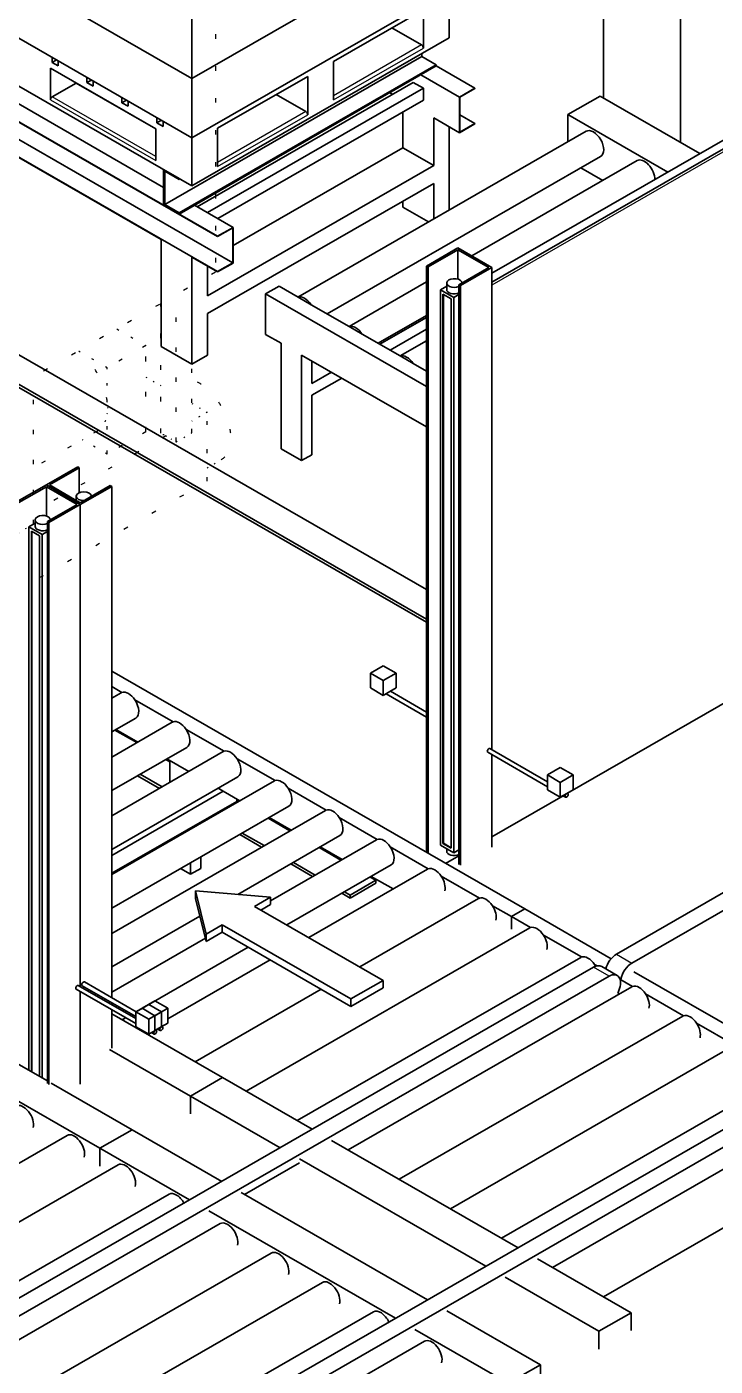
# Model space of a CAD drawing. Header units: millimetres. Extents: x 0 to 84100, y 0 to 59400.
# Drawn here: x 66710 to 68602, y 18860 to 22544 of the extents above; entities that cross this region are included whole.
import ezdxf

# ---------------------------------------------------------------- set-up
doc = ezdxf.new("R2010")
doc.units = ezdxf.units.MM
doc.header["$LTSCALE"] = 100
doc.linetypes.add('DOTTED', pattern=[0.0481, 0.0068, -0.0413])
for name, color, linetype, lineweight in [('Reference (ISO)', 7, 'DOTTED', 25), ('Visible (ISO)', 7, 'Continuous', 35), ('Visible Narrow (ISO)', 7, 'Continuous', 25)]:
    doc.layers.add(name, color=color, linetype=linetype, lineweight=lineweight)

msp = doc.modelspace()

# ---------------------------------------------------------------- linework, layer by layer
at = {"layer": 'Reference (ISO)', "ltscale": 18.265518}
msp.add_line((67228.17, 22874.69), (67228.17, 21869.1), dxfattribs=at)
at = {"layer": 'Reference (ISO)', "ltscale": 18.480019}
msp.add_line((67228.17, 21869.1), (66662.48, 21543.35), dxfattribs=at)
at = {"layer": 'Reference (ISO)', "ltscale": 17.155779}
for p, q in [((67120.34, 21402.23), (67120.34, 21807.01)), ((67162.76, 21426.66), (67162.76, 21831.44)), ((66727.89, 21176.23), (66727.89, 21581.01))]:
    msp.add_line(p, q, dxfattribs=at)
at = {"layer": 'Reference (ISO)', "ltscale": 18.101763}
msp.add_line((67077.91, 21426.66), (67077.91, 21782.57), dxfattribs=at)
at = {"layer": 'Reference (ISO)', "ltscale": 9.241687}
msp.add_line((66957.06, 21712.98), (67036.9, 21667), dxfattribs=at)
at = {"layer": 'Reference (ISO)', "ltscale": 15.592516}
for p, q in [((67036.9, 21667), (66930.83, 21605.92)), ((67036.9, 21429.92), (66930.83, 21368.84))]:
    msp.add_line(p, q, dxfattribs=at)
at = {"layer": 'Reference (ISO)', "ltscale": 20.097019}
msp.add_line((67036.9, 21429.92), (67036.9, 21667), dxfattribs=at)
at = {"layer": 'Reference (ISO)', "ltscale": 8.995205}
msp.add_line((66930.83, 21605.92), (66853.12, 21650.68), dxfattribs=at)
at = {"layer": 'Reference (ISO)', "ltscale": 9.391863}
msp.add_line((66930.83, 21512.11), (66930.83, 21605.92), dxfattribs=at)
at = {"layer": 'Reference (ISO)', "ltscale": 4.747228}
msp.add_line((67036.9, 21580.58), (67077.91, 21556.96), dxfattribs=at)
at = {"layer": 'Reference (ISO)', "ltscale": 14.006795}
msp.add_line((66930.83, 21368.84), (66930.83, 21479), dxfattribs=at)
at = {"layer": 'Reference (ISO)', "ltscale": 4.910929}
for p, q in [((67162.76, 21508.1), (67205.19, 21483.67)), ((67205.19, 21483.67), (67162.76, 21459.23)), ((67120.34, 21402.23), (67162.76, 21426.66)), ((66685.46, 21151.8), (66727.89, 21176.23))]:
    msp.add_line(p, q, dxfattribs=at)
at = {"layer": 'Reference (ISO)', "ltscale": 16.077616}
msp.add_line((67205.19, 21293.99), (67205.19, 21483.67), dxfattribs=at)
at = {"layer": 'Reference (ISO)', "ltscale": 17.189119}
msp.add_line((66903.28, 21431.78), (66727.89, 21330.78), dxfattribs=at)
at = {"layer": 'Reference (ISO)', "ltscale": 17.844769}
msp.add_line((67092.05, 21418.51), (66727.89, 21208.81), dxfattribs=at)
at = {"layer": 'Reference (ISO)', "ltscale": 7.9205}
msp.add_line((66930.83, 21368.84), (66862.4, 21408.24), dxfattribs=at)
at = {"layer": 'Reference (ISO)', "ltscale": 1.636909}
msp.add_line((67092.05, 21418.51), (67077.91, 21426.66), dxfattribs=at)
at = {"layer": 'Reference (ISO)', "ltscale": 3.273919}
msp.add_line((67092.05, 21418.51), (67120.34, 21402.23), dxfattribs=at)
at = {"layer": 'Reference (ISO)', "ltscale": 4.58494}
msp.add_line((67205.19, 21331.3), (67244.8, 21354.11), dxfattribs=at)
at = {"layer": 'Reference (ISO)', "ltscale": 18.484219}
msp.add_line((66513.64, 20895.76), (67205.19, 21293.99), dxfattribs=at)
at = {"layer": 'Reference (ISO)', "ltscale": 0.211504}
msp.add_ellipse((66834.66, 21550.93), major_axis=(68.62, -119.16), ratio=0.5780931, start_param=2.1671456, end_param=2.1859474, dxfattribs=at)
at = {"layer": 'Reference (ISO)', "ltscale": 17.608709}
msp.add_ellipse((66834.66, 21550.93), major_axis=(68.62, -119.16), ratio=0.5780931, start_param=0.9351763, end_param=2.1671456, dxfattribs=at)
at = {"layer": 'Reference (ISO)', "ltscale": 16.777571}
msp.add_ellipse((67182.42, 21462.43), major_axis=(62.38, -108.32), ratio=0.5780931, start_param=0, end_param=2.5824036, dxfattribs=at)
at = {"layer": 'Reference (ISO)', "ltscale": 3.327712}
msp.add_ellipse((66834.66, 21550.93), major_axis=(68.62, -119.16), ratio=0.5780931, start_param=0.6394875, end_param=0.9351763, dxfattribs=at)
at = {"layer": 'Reference (ISO)', "ltscale": 7.196974}
msp.add_ellipse((66834.66, 21550.93), major_axis=(68.62, -119.16), ratio=0.5780931, start_param=0, end_param=0.6394875, dxfattribs=at)
at = {"layer": 'Visible (ISO)'}
for p, q in [((68506.97, 22225.5), (68506.97, 24435.69)), ((68294.84, 22347.66), (68294.84, 24313.53)), ((67163.47, 22401.61), (66314.94, 22890.25)), ((67163.47, 22401.61), (66314.94, 22890.24)), ((67275.9, 21894.38), (65684.91, 22810.57)), ((65726.95, 22834.79), (67234.18, 21966.83)), ((67234.18, 21967.65), (65727.66, 22835.19)), ((67870.58, 22808.81), (67163.47, 22401.61)), ((67870.58, 22808.8), (67163.47, 22401.61)), ((67234.18, 21870.36), (65643.19, 22786.55)), ((67163.47, 22238.1), (66314.94, 22726.73)), ((67870.58, 22645.29), (67163.47, 22238.1)), ((67870.58, 22645.29), (67870.58, 22513.67)), ((66314.94, 22595.11), (67163.47, 22106.47)), ((67552.38, 22448.16), (67799.87, 22590.68)), ((67799.87, 22590.68), (67799.87, 22485.21)), ((67163.47, 22401.61), (67163.47, 22565.12)), ((67808.35, 20995.87), (65170.98, 22514.62)), ((67870.58, 22513.67), (67163.47, 22106.47)), ((67794.92, 22493.78), (67713.26, 22540.8)), ((65093.17, 22469.82), (67808.35, 20906.25)), ((65100.27, 22473.91), (67808.35, 20914.43)), ((67085.69, 22102.02), (66435.15, 22476.64)), ((67795.62, 22470.51), (67795.62, 22462)), ((67078.62, 21959.12), (66215.95, 22455.9)), ((66778.8, 22445.71), (66778.8, 22459.61)), ((66790.87, 22452.66), (66778.8, 22445.71)), ((66795.77, 22435.94), (66778.8, 22445.71)), ((66795.77, 22449.84), (66795.77, 22435.94)), ((67795.62, 22462), (67088.52, 22054.8)), ((67835.22, 22439.19), (67128.11, 22032)), ((67128.11, 22028.73), (67835.22, 22435.92)), ((67552.38, 22342.69), (67552.38, 22448.16)), ((67795.62, 22462), (67835.22, 22439.19)), ((67835.22, 22435.92), (67835.22, 22439.19)), ((67835.22, 22435.92), (67941.29, 22374.84)), ((66774.56, 22342.69), (66774.56, 22430.17)), ((66774.56, 22430.17), (67064.47, 22263.22)), ((66874.97, 22390.34), (66874.97, 22404.23)), ((66887.04, 22397.28), (66874.97, 22390.34)), ((67163.47, 22238.1), (67163.47, 22401.61)), ((67234.18, 22264.92), (67481.67, 22407.44)), ((67481.67, 22407.44), (67481.67, 22301.97)), ((67898.86, 22350.41), (67792.79, 22411.49)), ((66845.27, 22389.14), (66779.51, 22351.27)), ((66845.27, 22389.45), (66845.27, 22389.14)), ((67064.47, 22262.9), (66845.27, 22389.14)), ((66891.94, 22380.56), (66874.97, 22390.34)), ((66891.94, 22394.46), (66891.94, 22380.56)), ((67771.58, 22391), (67177.72, 22049.02)), ((67799.87, 22374.72), (67206.01, 22032.74)), ((67714.79, 22358.3), (67707.61, 22362.44)), ((67771.58, 22391), (67799.87, 22374.72)), ((67799.87, 22374.72), (67799.87, 22342.01)), ((67941.29, 22374.84), (67898.86, 22350.41)), ((67899.57, 22350), (67941.29, 22374.03)), ((67941.29, 22374.03), (67941.29, 22374.84)), ((66971.14, 22334.96), (66971.14, 22348.85)), ((66983.2, 22341.91), (66971.14, 22334.96)), ((66988.11, 22325.18), (66971.14, 22334.96)), ((66988.11, 22339.08), (66988.11, 22325.18)), ((67799.87, 22342.01), (67234.4, 22016.38)), ((67476.72, 22310.55), (67395.07, 22357.57)), ((67898.86, 22350.41), (67898.86, 22252.31)), ((67899.57, 22253.53), (67899.57, 22350)), ((68196.91, 22302.25), (68285.29, 22353.15)), ((68285.29, 22353.15), (68559.7, 22195.13)), ((67067.3, 22279.58), (67067.3, 22293.48)), ((67079.37, 22286.53), (67067.3, 22279.58)), ((67743.3, 22309.44), (67743.3, 22211.08)), ((67828.15, 22293.03), (67828.15, 22162.22)), ((67898.86, 22252.31), (67828.15, 22293.03)), ((67899.57, 22301.58), (67941.29, 22277.55)), ((67987.96, 21865.89), (68779.21, 22321.54)), ((68800.42, 22309.33), (67987.96, 21841.46)), ((68196.91, 22227.52), (68196.91, 22302.25)), ((68471.31, 22144.24), (68196.91, 22302.25)), ((67064.47, 22263.22), (67064.47, 22175.74)), ((67084.27, 22269.81), (67067.3, 22279.58)), ((67084.27, 22283.7), (67084.27, 22269.81)), ((67234.18, 22159.46), (67234.18, 22264.92)), ((68247.12, 22256.44), (67454.93, 21800.25)), ((67870.58, 22268.59), (67870.58, 22039.6)), ((67898.86, 22252.31), (67941.29, 22276.74)), ((67941.29, 22277.55), (67899.57, 22253.53)), ((67941.29, 22276.74), (67941.29, 22277.55)), ((67163.47, 22106.47), (67163.47, 22238.1)), ((67276.61, 21942.33), (67743.3, 22211.08)), ((68287.05, 22187.12), (67535.09, 21754.09)), ((67743.3, 22211.08), (67828.15, 22162.22)), ((68387.49, 22175.61), (67932.51, 21913.61)), ((67085.69, 22151.26), (67128.11, 22126.83)), ((67085.69, 22053.16), (67085.69, 22151.26)), ((67088.52, 22054.8), (67088.52, 22146.36)), ((67088.52, 22146.36), (67128.11, 22123.56)), ((67828.15, 22162.22), (67205.9, 21803.89)), ((68232.63, 22155.78), (68292.84, 22121.11)), ((67128.11, 22123.56), (67128.11, 22126.83)), ((67128.11, 22123.56), (67130.95, 22125.2)), ((67205.9, 21754.83), (67828.15, 22113.16)), ((67828.15, 22113.16), (67828.15, 22015.17)), ((67743.3, 22064.3), (67743.3, 22047.57)), ((67085.69, 22053.16), (67128.11, 22028.73)), ((67128.11, 22032), (67088.52, 22054.8)), ((67128.11, 22028.73), (67128.11, 22032)), ((67276.61, 21992.08), (67170.54, 22053.16)), ((67813.86, 22006.94), (67743.3, 22047.57)), ((67276.61, 21992.08), (67234.18, 21967.65)), ((67234.18, 21966.83), (67275.9, 21990.85)), ((67275.9, 21990.85), (67275.9, 21894.38)), ((67276.61, 21893.97), (67276.61, 21992.08)), ((67078.62, 21959.12), (67078.62, 21664.81)), ((67234.18, 21967.65), (67234.18, 21966.83)), ((67808.35, 21885.75), (67894.62, 21935.43)), ((67894.62, 21930.54), (67812.59, 21883.31)), ((67894.62, 21935.43), (67987.96, 21881.68)), ((67979.47, 21881.68), (67894.62, 21930.54)), ((67894.62, 21849.69), (67894.62, 21930.54)), ((67163.47, 21910.26), (67163.47, 21615.94)), ((67234.18, 21869.54), (67163.47, 21910.26)), ((67205.9, 21885.83), (67205.9, 21803.89)), ((67275.9, 21894.38), (67234.18, 21870.36)), ((67234.18, 21869.54), (67276.61, 21893.97)), ((67808.35, 20273.34), (67808.35, 21885.75)), ((67812.59, 21883.31), (67808.35, 21885.75)), ((67812.59, 20270.9), (67812.59, 21883.31)), ((67897.45, 21834.45), (67979.47, 21881.68)), ((67987.96, 21881.68), (67901.69, 21832)), ((67987.96, 20555.71), (67987.96, 21881.68)), ((67234.18, 21870.36), (67234.18, 21869.54)), ((67402.82, 21830.26), (67366.06, 21809.08)), ((67366.06, 21809.08), (67808.35, 21554.38)), ((67366.06, 21809.08), (67366.06, 21697.9)), ((67455.13, 21800.14), (67402.82, 21830.26)), ((67808.35, 21842.11), (67595.29, 21719.42)), ((67846.53, 21820.55), (67863.72, 21830.45)), ((67846.53, 21820.55), (67846.53, 20293.54)), ((67883.3, 21799.38), (67846.53, 21820.55)), ((67853.61, 20297.64), (67853.61, 21808.31)), ((67853.61, 21808.31), (67876.23, 21795.27)), ((67855.02, 20298.46), (67855.02, 21807.49)), ((67863.72, 21839.03), (67863.72, 21821.37)), ((67897.45, 21807.52), (67883.3, 21799.38)), ((67897.45, 20240.23), (67897.45, 21834.45)), ((67901.69, 21832), (67897.45, 21834.45)), ((67901.69, 20237.79), (67901.69, 21832)), ((67490.88, 21779.55), (67455.13, 21800.14)), ((67595.49, 21719.31), (67490.88, 21779.55)), ((67876.23, 21795.27), (67876.23, 20284.61)), ((67883.3, 21799.38), (67883.3, 20272.36)), ((67205.9, 21754.83), (67205.9, 21640.38)), ((67808.35, 21749.8), (67675.45, 21673.26)), ((67679.99, 21670.65), (67808.35, 21744.56)), ((67366.06, 21697.9), (67408.48, 21673.46)), ((67631.24, 21698.72), (67595.49, 21719.31)), ((67735.85, 21638.48), (67631.24, 21698.72)), ((67808.35, 21711.86), (67708.39, 21654.3)), ((67163.47, 21615.94), (67078.62, 21664.81)), ((67408.48, 21673.46), (67408.48, 21383.23)), ((67808.35, 21680.46), (67735.65, 21638.59)), ((67205.9, 21640.38), (67163.47, 21615.94)), ((67465.05, 21640.89), (67808.35, 21443.19)), ((67465.05, 21350.66), (67465.05, 21640.89)), ((67493.33, 21624.6), (67493.33, 21563.16)), ((67771.6, 21617.89), (67735.85, 21638.48)), ((67493.33, 21563.16), (67546.68, 21593.88)), ((67808.35, 21596.73), (67771.6, 21617.89)), ((67575.08, 21577.53), (67493.33, 21530.46)), ((67493.33, 21530.46), (67493.33, 21366.95)), ((67465.05, 21350.66), (67408.48, 21383.23)), ((67493.33, 21366.95), (67465.05, 21350.66)), ((66849.51, 21333.59), (66763.25, 21283.92)), ((66771.73, 21283.92), (66853.76, 21331.15)), ((66853.76, 21331.15), (66849.51, 21333.59)), ((66853.76, 21262.28), (66853.76, 21331.15)), ((66763.25, 21283.92), (66676.98, 21234.24)), ((66681.22, 21231.8), (66763.25, 21279.03)), ((66763.25, 21283.92), (66856.58, 21230.17)), ((66856.58, 21230.17), (66763.25, 21283.92)), ((66763.25, 21198.18), (66763.25, 21279.03)), ((66763.25, 21279.03), (66848.1, 21230.17)), ((66856.58, 21235.05), (66771.73, 21283.92)), ((66938.61, 21282.29), (66856.58, 21235.05)), ((66856.58, 21230.17), (66942.85, 21279.84)), ((66942.85, 21279.84), (66938.61, 21282.29)), ((66942.85, 19874.07), (66942.85, 21279.84)), ((66848.1, 21230.17), (66766.07, 21182.93)), ((66770.32, 21180.49), (66856.58, 21230.17)), ((66843.19, 21242.77), (66845.48, 21244.09)), ((66845.48, 21241.45), (66845.48, 21252.66)), ((66856.58, 19904.2), (66856.58, 21230.17)), ((66856.58, 19904.2), (66856.58, 21230.17)), ((66732.35, 21169.85), (66732.35, 21187.51)), ((66766.07, 19637.77), (66766.07, 21182.93)), ((66766.07, 21182.93), (66770.32, 21180.49)), ((66770.32, 19635.32), (66770.32, 21180.49)), ((66715.16, 21169.04), (66732.35, 21178.93)), ((66715.16, 21169.04), (66715.16, 19674.01)), ((66751.93, 21147.87), (66715.16, 21169.04)), ((66722.23, 21156.79), (66744.86, 21143.76)), ((66722.23, 19669.94), (66722.23, 21156.79)), ((66723.65, 21155.98), (66723.65, 19669.12)), ((66744.86, 21143.76), (66744.86, 19656.91)), ((66766.07, 21156.01), (66751.93, 21147.87)), ((66751.93, 21147.87), (66751.93, 19652.83)), ((70282.87, 21117.77), (68330.55, 19993.5)), ((68372.98, 19969.07), (70325.3, 21093.34)), ((67689.56, 20786.77), (67654.2, 20766.41)), ((67689.56, 20786.77), (67724.91, 20766.41)), ((68195.76, 20436.04), (68839.67, 20806.84)), ((68078.47, 20117.79), (66942.85, 20771.75)), ((67654.2, 20766.41), (67689.56, 20746.05)), ((67654.2, 20766.41), (67654.2, 20725.53)), ((67689.56, 20746.05), (67724.91, 20766.41)), ((67689.56, 20705.17), (67689.56, 20746.05)), ((67724.91, 20766.41), (67724.91, 20725.53)), ((66942.85, 20729.4), (66971.12, 20713.13)), ((66942.85, 20697.08), (66969.03, 20712.15)), ((67654.2, 20725.53), (67689.56, 20705.17)), ((67707.23, 20715.35), (67689.56, 20705.17)), ((67808.35, 20645.29), (67696.96, 20709.44)), ((67724.91, 20725.53), (67707.23, 20715.35)), ((67808.35, 20659.14), (67708.99, 20716.36)), ((67006.86, 20692.54), (67111.48, 20632.3)), ((66942.85, 20604.76), (67008.95, 20642.83)), ((66942.85, 20535.42), (67109.39, 20631.32)), ((67011.71, 20575.08), (66951.51, 20609.75)), ((66954.53, 20611.49), (67014.74, 20576.82)), ((67147.23, 20611.71), (67251.84, 20551.47)), ((66942.85, 20443.1), (67149.31, 20562)), ((68140.69, 20467.76), (67982.46, 20558.87)), ((66942.85, 20373.76), (67249.75, 20550.5)), ((67102.66, 20522.71), (67091.87, 20528.92)), ((67094.89, 20530.66), (67155.1, 20495.99)), ((67102.66, 20526.19), (67102.66, 20465.79)), ((67287.59, 20530.88), (67392.2, 20470.64)), ((68140.69, 20453.91), (67976.48, 20548.48)), ((67987.96, 20287.46), (67987.96, 20541.87)), ((66942.85, 20281.45), (67289.67, 20481.17)), ((67014.06, 20484.11), (67074.27, 20449.44)), ((67021.16, 20488.2), (67081.36, 20453.53)), ((68140.69, 20486.26), (68176.05, 20506.62)), ((68140.69, 20445.38), (68140.69, 20486.26)), ((68176.05, 20465.9), (68140.69, 20486.26)), ((68211.4, 20486.26), (68176.05, 20506.62)), ((68211.4, 20486.26), (68176.05, 20465.9)), ((68211.4, 20445.38), (68211.4, 20486.26)), ((66942.85, 20212.11), (67390.11, 20469.67)), ((67235.26, 20449.83), (67249.74, 20441.49)), ((67427.95, 20450.06), (67532.56, 20389.81)), ((68176.05, 20425.02), (68140.69, 20445.38)), ((68176.05, 20465.9), (68176.05, 20425.02)), ((68193.72, 20435.2), (68211.4, 20445.38)), ((67249.74, 20441.49), (66942.85, 20264.77)), ((67286.51, 20413.61), (66942.85, 20215.72)), ((67249.74, 20441.49), (67295.46, 20415.16)), ((67286.51, 20413.61), (67286.51, 20420.32)), ((67292.43, 20413.42), (67286.51, 20416.83)), ((67987.96, 20316.37), (68183.74, 20429.12)), ((68176.05, 20425.02), (68193.72, 20435.2)), ((68190.73, 20425.1), (68183.45, 20429.29)), ((68196.72, 20435.49), (68195.48, 20436.21)), ((66942.85, 20119.79), (67430.03, 20400.34)), ((66942.85, 20050.45), (67530.47, 20388.84)), ((67211.49, 20370.42), (67214.63, 20368.61)), ((67218.59, 20374.5), (67221.72, 20372.7)), ((67159.23, 20336.71), (67159.23, 20340.32)), ((67187.51, 20356.61), (67187.51, 20353)), ((67432.8, 20332.59), (67372.59, 20367.26)), ((67375.62, 20369), (67435.82, 20334.33)), ((67568.31, 20369.23), (67672.92, 20308.98)), ((67102.66, 20307.74), (67102.66, 20304.13)), ((67289.38, 20157.69), (67570.39, 20319.51)), ((67294.78, 20322.45), (67354.99, 20287.78)), ((67301.88, 20326.54), (67362.08, 20291.87)), ((67379.49, 20140.24), (67670.83, 20308.01)), ((67853.61, 20297.64), (67855.02, 20298.46)), ((67876.23, 20284.61), (67853.61, 20297.64)), ((67876.23, 20286.24), (67855.02, 20298.46)), ((67187.51, 20260.68), (67187.51, 20229.45)), ((67573.16, 20251.76), (67512.95, 20286.43)), ((67515.98, 20288.18), (67576.18, 20253.51)), ((67708.67, 20288.4), (67813.28, 20228.16)), ((67846.53, 20293.54), (67883.3, 20272.36)), ((67860.79, 20243.14), (67897.45, 20264.25)), ((67863.72, 20276.69), (67863.72, 20283.64)), ((67883.3, 20272.36), (67897.45, 20280.51)), ((67894.62, 20262.62), (67894.62, 20266.03)), ((67132.11, 20228.78), (67159.23, 20213.16)), ((67159.23, 20213.16), (67159.23, 20244.39)), ((67187.51, 20229.45), (67159.23, 20213.16)), ((67424.17, 20073.65), (67710.76, 20238.68)), ((67435.14, 20241.63), (67495.35, 20206.96)), ((67442.24, 20245.71), (67502.45, 20211.04)), ((67484.37, 20038.98), (67811.19, 20227.18)), ((67598.06, 20155.98), (67668.77, 20196.7)), ((67598.06, 20147.81), (67668.77, 20188.53)), ((67668.77, 20196.7), (67653.31, 20205.6)), ((67656.34, 20207.35), (67716.54, 20172.68)), ((67668.77, 20196.7), (67668.77, 20188.53)), ((67849.03, 20207.57), (67953.64, 20147.33)), ((67202.71, 20048.48), (67173.25, 20167.24)), ((67173.25, 20146.8), (67173.25, 20167.24)), ((67173.25, 20167.24), (67379.49, 20150.27)), ((67379.49, 20150.27), (67335.3, 20124.82)), ((67379.49, 20129.84), (67379.49, 20150.27)), ((67575.5, 20160.8), (67598.06, 20147.81)), ((67582.6, 20164.89), (67598.06, 20155.98)), ((67598.06, 20155.98), (67598.06, 20147.81)), ((67173.25, 20146.8), (67202.71, 20028.04)), ((67335.3, 20124.82), (67688.85, 19921.23)), ((67353.04, 20114.61), (67379.49, 20129.84)), ((67624.73, 19958.15), (67951.55, 20146.35)), ((67989.39, 20126.74), (68041.7, 20096.62)), ((68041.7, 20096.62), (68078.47, 20117.79)), ((68078.47, 20117.79), (68041.7, 20096.62)), ((68316, 19981.01), (68078.47, 20117.79)), ((66942.85, 19958.13), (67185.4, 20097.81)), ((68041.7, 20096.62), (68041.7, 20062.28)), ((68041.7, 20096.62), (68041.7, 20062.28)), ((68041.7, 20096.62), (68094, 20066.5)), ((66910.32, 19459.82), (65868.86, 20059.56)), ((67246.91, 20073.93), (67202.71, 20048.48)), ((67202.71, 20028.04), (67246.91, 20053.49)), ((67202.71, 20028.04), (67202.71, 20048.48)), ((67600.46, 19870.33), (67246.91, 20073.93)), ((67246.91, 20053.49), (67246.91, 20073.93)), ((67246.91, 20053.49), (67600.46, 19849.89)), ((67312.5, 19616.69), (68091.91, 20065.53)), ((68129.75, 20045.91), (68234.36, 19985.67)), ((66942.85, 19888.79), (67200.46, 20037.14)), ((67010.22, 19835.27), (67318.03, 20012.53)), ((67097, 19815.91), (67378.24, 19977.86)), ((67452.86, 19535.86), (68232.28, 19984.7)), ((68270.11, 19965.08), (68277.14, 19961.04)), ((68267.62, 19957.26), (66405.1, 18884.71)), ((66447.52, 18860.28), (68310.04, 19932.83)), ((68289.82, 19959.44), (68332.25, 19935.01)), ((68881.69, 19655.25), (68378.28, 19945.14)), ((67009.32, 19802.4), (66845.11, 19896.96)), ((67009.32, 19816.25), (66851.09, 19907.36)), ((66862.08, 19906.74), (67009.32, 19821.94)), ((66868.06, 19917.13), (67010.23, 19835.27)), ((67172.14, 19697.52), (67518.6, 19897.03)), ((67593.22, 19455.03), (68372.64, 19903.87)), ((67688.85, 19921.23), (67600.46, 19870.33)), ((67600.46, 19849.89), (67688.85, 19900.79)), ((67688.85, 19900.79), (67688.85, 19921.23)), ((68337.29, 19893.95), (68333.93, 19885.27)), ((68340, 19924.84), (68374.72, 19904.84)), ((66856.58, 19635.95), (66856.58, 19890.35)), ((66856.58, 19635.95), (66856.58, 19890.35)), ((66942.85, 19854.52), (66942.85, 19860.22)), ((67009.32, 19834.74), (67044.68, 19855.1)), ((67061.65, 19864.88), (67026.29, 19844.52)), ((67080.03, 19834.74), (67044.68, 19855.1)), ((67097, 19844.52), (67061.65, 19864.88)), ((67600.46, 19849.89), (67600.46, 19870.33)), ((68410.47, 19884.26), (68515.08, 19824.01)), ((66942.85, 19734.68), (66942.85, 19840.67)), ((66942.85, 19829.56), (67247.61, 19654.06)), ((66971.57, 19813.02), (66981.23, 19818.58)), ((66993.25, 19825.5), (66998.2, 19828.35)), ((67009.32, 19793.87), (67009.32, 19834.74)), ((67044.68, 19814.38), (67009.32, 19834.74)), ((67061.65, 19824.16), (67026.29, 19844.52)), ((67080.03, 19834.74), (67044.68, 19814.38)), ((67061.65, 19824.16), (67097, 19844.52)), ((67061.65, 19783.28), (67061.65, 19824.16)), ((67080.03, 19793.87), (67080.03, 19834.74)), ((67097, 19844.52), (67097, 19803.64)), ((67733.58, 19374.21), (68513, 19823.04)), ((67044.68, 19773.51), (67009.32, 19793.87)), ((67044.68, 19814.38), (67044.68, 19773.51)), ((67044.68, 19773.51), (67062.35, 19783.69)), ((67079.32, 19793.46), (67061.65, 19783.28)), ((67062.35, 19783.69), (67080.03, 19793.87)), ((67065.35, 19783.98), (67064.11, 19784.7)), ((67069.05, 19787.55), (67076.33, 19783.36)), ((67097, 19803.64), (67079.32, 19793.46)), ((67081.08, 19794.47), (67082.32, 19793.75)), ((68550.83, 19803.43), (68655.44, 19743.19)), ((67031.78, 19778.35), (67034.02, 19779.64)), ((67059.36, 19773.58), (67052.08, 19777.77)), ((67159.23, 19603.16), (66936.84, 19731.22)), ((67873.94, 19293.38), (68653.36, 19742.21)), ((66687.23, 19690.09), (66766.07, 19644.69)), ((66776.33, 19638.79), (66998.71, 19510.72)), ((67247.61, 19654.06), (67159.23, 19603.16)), ((67159.23, 19603.16), (67247.61, 19654.06)), ((67247.61, 19654.06), (67494.35, 19511.97)), ((68014.3, 19212.55), (68793.72, 19661.38)), ((68833.3, 19631.5), (66970.78, 18558.95)), ((67013.21, 18534.52), (68875.73, 19607.07)), ((67159.23, 19603.16), (67159.23, 19554.1)), ((67405.97, 19461.07), (67159.23, 19603.16)), ((67159.23, 19603.16), (67159.23, 19554.1)), ((68154.66, 19131.72), (68934.08, 19580.56)), ((66820.18, 19494.84), (66497.25, 19308.88)), ((66998.71, 19510.72), (66910.32, 19459.82)), ((66910.32, 19459.82), (66998.71, 19510.72)), ((66998.71, 19510.72), (67245.45, 19368.64)), ((68295.02, 19050.89), (69074.44, 19499.73)), ((66910.32, 19459.82), (66910.32, 19410.77)), ((67157.06, 19317.74), (66910.32, 19459.82)), ((66910.32, 19410.77), (66910.32, 19459.82)), ((67547.43, 19481.4), (68060.04, 19186.21)), ((66960.54, 19414.01), (66168.35, 18957.82)), ((67307.75, 19332.76), (67459.04, 19419.88)), ((67971.65, 19135.31), (67459.04, 19430.51)), ((67100.9, 19333.18), (66308.71, 18876.99)), ((67298.53, 19338.07), (67811.14, 19042.88)), ((67722.75, 18991.98), (67210.14, 19287.17)), ((67241.27, 19252.36), (66449.07, 18796.16)), ((67381.63, 19171.53), (66589.43, 18715.33)), ((68113.11, 19155.65), (68370.5, 19007.43)), ((67521.99, 19090.7), (66729.79, 18634.51)), ((68282.11, 18956.53), (68024.73, 19104.75)), ((67662.35, 19009.87), (66870.16, 18553.68)), ((67864.21, 19012.32), (68121.6, 18864.1)), ((68370.5, 19007.43), (68282.11, 18956.53)), ((68370.5, 18958.38), (68370.5, 19007.43)), ((68033.21, 18813.2), (67775.82, 18961.42)), ((68282.11, 18956.53), (68282.11, 18907.48)), ((67802.71, 18929.04), (67010.52, 18472.85)), ((68121.6, 18864.1), (68033.21, 18813.2)), ((68121.6, 18864.1), (68121.6, 18815.04))]:
    msp.add_line(p, q, dxfattribs=at)
for centre, major_axis, ratio, start_param, end_param in [((67794.92, 22488.06), (3.49, -6.07), 0.5780931, 0.7873319, 2.3581282), ((66779.51, 22345.54), (3.49, 6.07), 0.5780931, 0.7834645, 2.3542608), ((67476.72, 22304.82), (3.49, -6.07), 0.5780931, 0.7873319, 2.3581282), ((68267.09, 22221.78), (-19.96, 34.66), 0.5780931, 3.1415927, 6.2831853), ((68407.45, 22140.95), (-19.96, 34.66), 0.5780931, 3.9005267, 6.2831853), ((67884.72, 21839.03), (21, 0), 0.5758617, 0.0149992, 5.3635264), ((67884.72, 21821.37), (-21, 0), 0.5758617, 0, 2.2219338), ((67473.01, 21764.5), (-19.96, 34.66), 0.5780931, 4.8156396, 6.1838021), ((67613.37, 21683.67), (-19.96, 34.66), 0.5780931, 4.8156396, 6.1838021), ((67753.73, 21602.84), (-19.96, 34.66), 0.5780931, 4.8156396, 6.1838021), ((66866.48, 21252.66), (21, 0), 0.5758617, 0.0149992, 4.6973898), ((66753.35, 21187.51), (21, 0), 0.5758617, 0.0149992, 5.3635264), ((66753.35, 21169.85), (-21, 0), 0.5758617, 0, 2.2219338), ((66988.99, 20677.49), (-19.96, 34.66), 0.5780931, 6.1838021, 6.2831853), ((66988.99, 20677.49), (-19.96, 34.66), 0.5780931, 4.8156396, 6.1838021), ((66988.99, 20677.49), (19.96, -34.66), 0.5780931, 0, 1.674047), ((67129.35, 20596.66), (-19.96, 34.66), 0.5780931, 6.1838021, 6.2831853), ((67129.35, 20596.66), (-19.96, 34.66), 0.5780931, 4.8156396, 6.1838021), ((67129.35, 20596.66), (19.96, -34.66), 0.5780931, 0, 1.674047), ((67269.71, 20515.83), (-19.96, 34.66), 0.5780931, 4.8156396, 6.1838021), ((67979.47, 20553.68), (-2.99, -5.2), 0.5780931, 3.1415927, 6.2831853), ((67269.71, 20515.83), (-19.96, 34.66), 0.5780931, 6.1838021, 6.2831853), ((67269.71, 20515.83), (19.96, -34.66), 0.5780931, 0, 1.674047), ((67410.07, 20435), (-19.96, 34.66), 0.5780931, 6.1838021, 6.2831853), ((67410.07, 20435), (-19.96, 34.66), 0.5780931, 4.8156396, 6.1838021), ((67410.07, 20435), (19.96, -34.66), 0.5780931, 0, 1.674047), ((67550.43, 20354.18), (-19.96, 34.66), 0.5780931, 6.1838021, 6.2831853), ((67550.43, 20354.18), (-19.96, 34.66), 0.5780931, 4.8156396, 6.1838021), ((67550.43, 20354.18), (19.96, -34.66), 0.5780931, 0, 1.674047), ((67690.79, 20273.35), (-19.96, 34.66), 0.5780931, 6.1838021, 6.2831853), ((67690.79, 20273.35), (-19.96, 34.66), 0.5780931, 4.8156396, 6.1838021), ((67690.79, 20273.35), (19.96, -34.66), 0.5780931, 0, 1.674047), ((67884.72, 20276.69), (-21, 0), 0.5758617, 0, 2.2219338), ((67831.15, 20192.52), (-19.96, 34.66), 0.5780931, 6.1838021, 6.2831853), ((67831.15, 20192.52), (-19.96, 34.66), 0.5780931, 4.8156396, 6.1838021), ((67831.15, 20192.52), (19.96, -34.66), 0.5780931, 0.5087422, 1.674047), ((67971.52, 20111.69), (-19.96, 34.66), 0.5780931, 4.8156396, 6.1838021), ((67971.52, 20111.69), (-19.96, 34.66), 0.5780931, 6.1838021, 6.2831853), ((67971.52, 20111.69), (19.96, -34.66), 0.5780931, 0.5087422, 1.674047), ((68111.88, 20030.86), (-19.96, 34.66), 0.5780931, 6.1838021, 6.2831853), ((68111.88, 20030.86), (-19.96, 34.66), 0.5780931, 4.8156396, 6.1838021), ((68111.88, 20030.86), (19.96, -34.66), 0.5780931, 0.5087422, 1.674047), ((68252.24, 19950.03), (-19.96, 34.66), 0.5780931, 6.1838021, 6.2831853), ((68252.24, 19950.03), (-19.96, 34.66), 0.5780931, 4.8156396, 6.1838021), ((68252.24, 19950.03), (19.96, -34.66), 0.5780931, 1.5229116, 1.674047), ((68330.55, 19957.12), (-22.21, -38.56), 0.5780931, 3.9250571, 5.1364622), ((68372.98, 19932.69), (22.21, 38.56), 0.5780931, 0.7834645, 2.0928673), ((68267.62, 19920.88), (22.21, 38.56), 0.5780931, 0, 0.7834645), ((68310.04, 19896.45), (22.21, 38.56), 0.5780931, 4.9722547, 7.0666498), ((66848.1, 19902.16), (-2.99, -5.2), 0.5780931, 3.1415927, 6.2831853), ((66865.07, 19911.93), (-2.99, -5.2), 0.5780931, 3.1415927, 6.2831853), ((68392.6, 19869.21), (-19.96, 34.66), 0.5780931, 6.1838021, 6.2831853), ((68392.6, 19869.21), (-19.96, 34.66), 0.5780931, 4.8156396, 6.1838021), ((68392.6, 19869.21), (19.96, -34.66), 0.5780931, 0.5087422, 1.674047), ((68532.96, 19788.38), (-19.96, 34.66), 0.5780931, 6.1838021, 6.2831853), ((68532.96, 19788.38), (-19.96, 34.66), 0.5780931, 4.8156396, 6.1838021), ((68532.96, 19788.38), (19.96, -34.66), 0.5780931, 0.5087422, 1.674047), ((66699.78, 19541.01), (-19.96, 34.66), 0.5780931, 3.6503348, 6.2831853), ((66840.14, 19460.18), (-19.96, 34.66), 0.5780931, 3.6503348, 6.2831853), ((66980.51, 19379.35), (-19.96, 34.66), 0.5780931, 3.6503348, 6.2831853), ((67120.87, 19298.52), (-19.96, 34.66), 0.5780931, 4.6770593, 6.2831853), ((67261.23, 19217.69), (-19.96, 34.66), 0.5780931, 3.6503348, 6.2831853), ((67401.59, 19136.86), (-19.96, 34.66), 0.5780931, 3.6503348, 6.2831853), ((67541.95, 19056.04), (-19.96, 34.66), 0.5780931, 3.6503348, 6.2831853), ((67682.31, 18975.21), (-19.96, 34.66), 0.5780931, 4.5707327, 6.2831853), ((67822.67, 18894.38), (-19.96, 34.66), 0.5780931, 3.6503348, 6.2831853)]:
    msp.add_ellipse(centre, major_axis=major_axis, ratio=ratio, start_param=start_param, end_param=end_param, dxfattribs=at)
for centre in [(68193.72, 20430.29), (67062.35, 19778.78), (67079.32, 19788.55)]:
    msp.add_ellipse(centre, major_axis=(2.99, 5.2), ratio=0.5780931, dxfattribs=at)
at = {"layer": 'Visible Narrow (ISO)'}
for p, q in [((67794.92, 22493.78), (67552.38, 22354.12)), ((67552.38, 22342.69), (67799.87, 22485.21)), ((66774.56, 22342.69), (67064.47, 22175.74)), ((67064.47, 22187.17), (66779.51, 22351.27)), ((67476.72, 22310.55), (67234.18, 22170.88)), ((67234.18, 22159.46), (67481.67, 22301.97)), ((68793.35, 22297.08), (67987.96, 21833.28)), ((68330.55, 19993.5), (68372.98, 19969.07)), ((68310.04, 19932.83), (68267.62, 19957.26))]:
    msp.add_line(p, q, dxfattribs=at)

doc.saveas('drawing.dxf')
